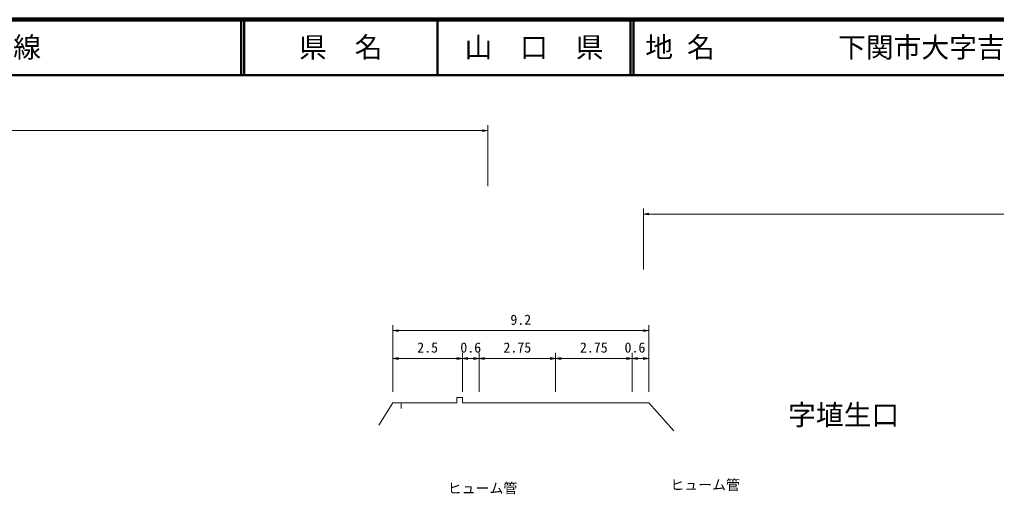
# Model space of a CAD drawing. Units: millimetres at full size, sheet at 1:1000, with parts at other scales. Extents: x 40000 to 680000, y 20000 to 380000.
# Drawn here: x 257883 to 433517, y 294533 to 380000 of the extents above; entities that cross this region are included whole.
import ezdxf
from ezdxf.enums import TextEntityAlignment as Align

# ---------------------------------------------------------------- set-up
doc = ezdxf.new("R2010")
doc.units = ezdxf.units.MM
doc.header["$LTSCALE"] = 1000
for name, color, linetype, lineweight in [('M-BGD', 7, 'Continuous', 13), ('M-STR-HTXT', 7, 'Continuous', 13), ('M-TTL', 2, 'Continuous', 140), ('M-TTL-LINE', 7, 'Continuous', 50)]:
    doc.layers.add(name, color=color, linetype=linetype, lineweight=lineweight)
doc.layers.add('M-BMK-HTXT', color=7, linetype='Continuous')
doc.layers.add('M-TTL-TXT', color=7, linetype='Continuous')
doc.styles.add('ＭＳ ゴシック', font='')
doc.styles.get('ＭＳ ゴシック').set_extended_font_data('MS Gothic')

# ---------------------------------------------------------------- blocks, each defined once
blk = doc.blocks.new('open_arrow')
at = {"color": 0, "linetype": 'Continuous', "lineweight": -2}
blk.add_lwpolyline([(7.5, 1.25), (0, 0), (7.5, -1.25)], dxfattribs=at)

msp = doc.modelspace()

# ---------------------------------------------------------------- linework, layer by layer
at = {"layer": 'M-BGD'}
for p, q in [((325000, 311000), (322500, 307000)), ((326500, 311000), (326500, 310000)), ((340500, 311000), (354250, 311000)), ((354250, 311000), (368000, 311000))]:
    msp.add_line(p, q, dxfattribs=at)
for points in [[(325000, 311000), (336500, 311000), (336500, 312000), (337500, 312000), (337500, 311000), (340500, 311000)], [(368000, 311000), (371000, 311000), (375500, 306000)]]:
    msp.add_lwpolyline(points, dxfattribs=at)
at = {"layer": 'M-STR-HTXT'}
for p, q in [((342081, 350000), (342081, 361000)), ((89339, 360000), (342081, 360000)), ((370040, 335000), (370040, 346000)), ((370040, 345000), (543140, 345000)), ((325000, 313000), (325000, 325018)), ((371000, 313000), (371000, 325018)), ((325000, 324018), (371000, 324018)), ((337500, 313000), (337500, 320018)), ((340500, 313000), (340500, 320018)), ((354250, 313000), (354250, 320018)), ((368000, 313000), (368000, 320018)), ((325000, 319018), (337500, 319018)), ((337500, 319018), (340500, 319018)), ((340500, 319018), (354250, 319018)), ((354250, 319018), (368000, 319018)), ((368000, 319018), (371000, 319018))]:
    msp.add_line(p, q, dxfattribs=at)
at = {"layer": 'M-TTL'}
msp.add_line((680000, 380000), (40000, 380000), dxfattribs=at)
at = {"layer": 'M-TTL-LINE'}
for p, q in [((297750, 380000), (297750, 370000)), ((298250, 380000), (298250, 370000)), ((333000, 380000), (333000, 370000)), ((367750, 380000), (367750, 370000)), ((368250, 380000), (368250, 370000)), ((40000, 370000), (680000, 370000))]:
    msp.add_line(p, q, dxfattribs=at)

# ---------------------------------------------------------------- block references
at = {"layer": 'M-STR-HTXT', "xscale": 133, "yscale": 133, "rotation": 180}
for p in [(342081, 360000), (371000, 324018), (337500, 319018), (340500, 319018), (354250, 319018), (368000, 319018), (371000, 319018)]:
    msp.add_blockref('open_arrow', p, dxfattribs=at)
at = {"layer": 'M-STR-HTXT', "xscale": 133, "yscale": 133}
for p in [(370040, 345000), (325000, 324018), (325000, 319018), (337500, 319018), (340500, 319018), (354250, 319018), (368000, 319018)]:
    msp.add_blockref('open_arrow', p, dxfattribs=at)

# ---------------------------------------------------------------- texts
at = {"layer": 'M-BMK-HTXT', "style": 'ＭＳ ゴシック'}
msp.add_text('字埴生口', height=3666, dxfattribs=at).set_placement((406042, 308847), align=Align.MIDDLE_CENTER)
at = {"layer": 'M-STR-HTXT', "style": 'ＭＳ ゴシック'}
for s, p in [('9.2', (348000, 324518)), ('2.5', (331250, 319518)), ('0.6', (339000, 319518)), ('2.75', (347375, 319518)), ('2.75', (361125, 319518)), ('0.6', (368524, 319518)), ('ヒューム管', (341114, 294186)), ('ヒューム管', (381139, 294810))]:
    msp.add_text(s, height=1833, dxfattribs=at).set_placement(p, align=Align.BOTTOM_CENTER)
at = {"layer": 'M-TTL-TXT', "style": 'ＭＳ ゴシック'}
for s, p in [('一般県道宇賀山陽線', (216734, 375000)), ('地 名', (370380, 375000)), ('下関市大字吉田', (405024, 375000))]:
    msp.add_text(s, height=3666, dxfattribs=at).set_placement(p, align=Align.MIDDLE_LEFT)
for s, p in [('県\u3000名', (315625, 375000)), ('山\u3000口\u3000県', (350375, 375000))]:
    msp.add_text(s, height=3666, dxfattribs=at).set_placement(p, align=Align.MIDDLE_CENTER)

doc.saveas('drawing.dxf')
